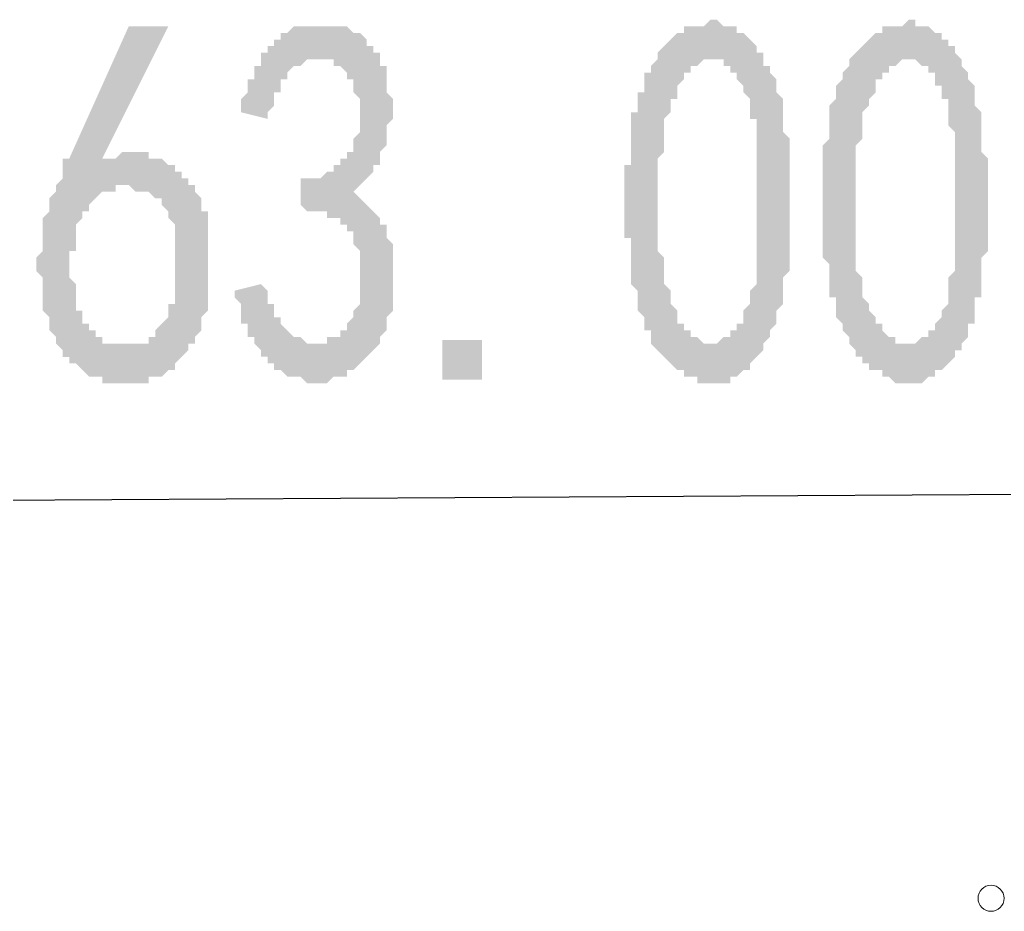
# Model space of a CAD drawing. Header units: millimetres. Extents: x 6156 to 7119, y 3162 to 3647.
# Drawn here: x 6962.26 to 6971.72, y 3508.55 to 3517.12 of the extents above; entities that cross this region are included whole.
import ezdxf

# ---------------------------------------------------------------- set-up
doc = ezdxf.new("R2010")
doc.units = ezdxf.units.MM
doc.layers.add('图层1', color=7, linetype='Continuous')
doc.layers.add('点图2', color=30, linetype='Continuous', lineweight=5)

msp = doc.modelspace()

# ---------------------------------------------------------------- hatches: boundary and pattern name
at = {"layer": '图层1', "transparency": 33554559}
h = msp.add_hatch(color=256, dxfattribs=at)
h.paths.add_polyline_path([(6968.0717, 3515.592), (6968.0717, 3515.6555), (6968.0717, 3515.719), (6968.1352, 3515.719), (6968.1352, 3515.7825), (6968.1352, 3515.846), (6968.1352, 3515.9095), (6968.1352, 3515.973), (6968.1352, 3516.0365), (6968.1352, 3516.0365), (6968.1352, 3516.1), (6968.1352, 3516.1635), (6968.1352, 3516.227), (6968.1987, 3516.227), (6968.1987, 3516.2905), (6968.1987, 3516.354), (6968.1987, 3516.354), (6968.1987, 3516.4175), (6968.2622, 3516.4175), (6968.2622, 3516.481), (6968.2622, 3516.5445), (6968.2622, 3516.6079), (6968.3257, 3516.6079), (6968.3257, 3516.6714), (6968.3257, 3516.6714), (6968.3891, 3516.7349), (6968.3891, 3516.7984), (6968.3891, 3516.7984), (6968.4526, 3516.8619), (6968.4526, 3516.8619), (6968.4526, 3516.8619), (6968.5161, 3516.9254), (6968.5161, 3516.9254), (6968.5796, 3516.9889), (6968.5796, 3516.9889), (6968.6431, 3516.9889), (6968.6431, 3517.0524), (6968.7066, 3517.0524), (6968.7066, 3517.0524), (6968.7701, 3517.0524), (6968.8336, 3517.0524), (6968.8336, 3517.0524), (6968.8971, 3517.1159), (6968.8971, 3517.1159), (6968.9606, 3517.1159), (6969.0241, 3517.0524), (6969.0241, 3517.0524), (6969.0876, 3517.0524), (6969.0876, 3517.0524), (6969.1511, 3517.0524), (6969.1511, 3516.9889), (6969.2146, 3516.9889), (6969.2146, 3516.9889), (6969.2781, 3516.9254), (6969.2781, 3516.9254), (6969.3416, 3516.8619), (6969.3416, 3516.8619), (6969.3416, 3516.7984), (6969.4051, 3516.7984), (6969.4051, 3516.7349), (6969.4051, 3516.6714), (6969.4686, 3516.6714), (6969.4686, 3516.6079), (6969.4686, 3516.6079), (6969.5321, 3516.5445), (6969.5321, 3516.481), (6969.5321, 3516.4175), (6969.5321, 3516.4175), (6969.5956, 3516.354), (6969.5956, 3516.2905), (6969.5956, 3516.227), (6969.5956, 3516.227), (6969.5956, 3516.1635), (6969.5956, 3516.1), (6969.5956, 3516.1), (6969.5956, 3516.0365), (6969.6591, 3515.973), (6969.6591, 3515.973), (6969.6591, 3515.9095), (6969.6591, 3515.846), (6969.6591, 3515.7825), (6969.6591, 3515.7825), (6969.6591, 3515.719), (6969.6591, 3515.6555), (6969.6591, 3515.592), (6969.6591, 3515.592), (6969.6591, 3515.5285), (6969.6591, 3515.465), (6969.6591, 3515.4015), (6969.6591, 3515.338), (6969.6591, 3515.2745), (6969.6591, 3515.2745), (6969.6591, 3515.211), (6969.6591, 3515.1475), (6969.6591, 3515.084), (6969.6591, 3515.0205), (6969.6591, 3514.9571), (6969.6591, 3514.9571), (6969.6591, 3514.8936), (6969.6591, 3514.8301), (6969.6591, 3514.7666), (6969.6591, 3514.7031), (6969.5956, 3514.6396), (6969.5956, 3514.6396), (6969.5956, 3514.5761), (6969.5956, 3514.5126), (6969.5956, 3514.4491), (6969.5956, 3514.4491), (6969.5956, 3514.3856), (6969.5321, 3514.3221), (6969.5321, 3514.3221), (6969.5321, 3514.2586), (6969.5321, 3514.1951), (6969.5321, 3514.1951), (6969.4686, 3514.1316), (6969.4686, 3514.0681), (6969.4686, 3514.0681), (6969.4051, 3514.0046), (6969.4051, 3513.9411), (6969.4051, 3513.9411), (6969.3416, 3513.8776), (6969.3416, 3513.8776), (6969.2781, 3513.8141), (6969.2781, 3513.8141), (6969.2781, 3513.7506), (6969.2146, 3513.7506), (6969.2146, 3513.7506), (6969.1511, 3513.6871), (6969.1511, 3513.6871), (6969.0876, 3513.6871), (6969.0876, 3513.6236), (6969.0241, 3513.6236), (6968.9606, 3513.6236), (6968.9606, 3513.6236), (6968.8971, 3513.6236), (6968.8971, 3513.6236), (6968.8336, 3513.6236), (6968.8336, 3513.6236), (6968.7701, 3513.6236), (6968.7701, 3513.6871), (6968.7066, 3513.6871), (6968.6431, 3513.6871), (6968.6431, 3513.6871), (6968.6431, 3513.7506), (6968.5796, 3513.7506), (6968.5796, 3513.7506), (6968.5161, 3513.8141), (6968.5161, 3513.8141), (6968.4526, 3513.8776), (6968.4526, 3513.8776), (6968.3891, 3513.9411), (6968.3891, 3513.9411), (6968.3257, 3514.0046), (6968.3257, 3514.0046), (6968.3257, 3514.0681), (6968.3257, 3514.1316), (6968.2622, 3514.1316), (6968.2622, 3514.1316), (6968.2622, 3514.1951), (6968.2622, 3514.2586), (6968.1987, 3514.3221), (6968.1987, 3514.3221), (6968.1987, 3514.3856), (6968.1987, 3514.4491), (6968.1987, 3514.4491), (6968.1987, 3514.5126), (6968.1352, 3514.5761), (6968.1352, 3514.6396), (6968.1352, 3514.7031), (6968.1352, 3514.7031), (6968.1352, 3514.7666), (6968.1352, 3514.7666), (6968.1352, 3514.8301), (6968.1352, 3514.8936), (6968.1352, 3514.8936), (6968.1352, 3514.9571), (6968.1352, 3515.0205), (6968.0717, 3515.0205), (6968.0717, 3515.084), (6968.0717, 3515.1475), (6968.0717, 3515.211), (6968.0717, 3515.2745), (6968.0717, 3515.2745), (6968.0717, 3515.338), (6968.0717, 3515.4015), (6968.0717, 3515.465), (6968.0717, 3515.5285), (6968.0717, 3515.592)], flags=0)
h.paths.add_polyline_path([(6968.3891, 3515.719), (6968.3891, 3515.6555), (6968.3891, 3515.592), (6968.3891, 3515.5285), (6968.3891, 3515.465), (6968.3891, 3515.4015), (6968.3891, 3515.338), (6968.3891, 3515.338), (6968.3891, 3515.2745), (6968.3891, 3515.211), (6968.3891, 3515.1475), (6968.3891, 3515.084), (6968.3891, 3515.084), (6968.3891, 3515.0205), (6968.3891, 3514.9571), (6968.3891, 3514.8936), (6968.3891, 3514.8936), (6968.4526, 3514.8301), (6968.4526, 3514.7666), (6968.4526, 3514.7666), (6968.4526, 3514.7031), (6968.4526, 3514.6396), (6968.4526, 3514.6396), (6968.4526, 3514.5761), (6968.5161, 3514.5126), (6968.5161, 3514.4491), (6968.5161, 3514.3856), (6968.5161, 3514.3856), (6968.5796, 3514.3221), (6968.5796, 3514.2586), (6968.5796, 3514.2586), (6968.5796, 3514.1951), (6968.6431, 3514.1951), (6968.6431, 3514.1316), (6968.7066, 3514.1316), (6968.7066, 3514.1316), (6968.7066, 3514.0681), (6968.7701, 3514.0681), (6968.7701, 3514.0681), (6968.8336, 3514.0046), (6968.8336, 3514.0046), (6968.8971, 3514.0046), (6968.8971, 3514.0046), (6968.9606, 3514.0046), (6968.9606, 3514.0046), (6969.0241, 3514.0681), (6969.0241, 3514.0681), (6969.0876, 3514.0681), (6969.0876, 3514.0681), (6969.0876, 3514.1316), (6969.1511, 3514.1316), (6969.1511, 3514.1951), (6969.2146, 3514.1951), (6969.2146, 3514.2586), (6969.2146, 3514.3221), (6969.2146, 3514.3221), (6969.2781, 3514.3856), (6969.2781, 3514.4491), (6969.2781, 3514.5126), (6969.2781, 3514.5126), (6969.3416, 3514.5761), (6969.3416, 3514.6396), (6969.3416, 3514.7031), (6969.3416, 3514.7031), (6969.3416, 3514.7666), (6969.3416, 3514.8301), (6969.3416, 3514.8936), (6969.3416, 3514.8936), (6969.3416, 3514.9571), (6969.3416, 3515.0205), (6969.3416, 3515.084), (6969.3416, 3515.1475), (6969.3416, 3515.211), (6969.3416, 3515.211), (6969.3416, 3515.2745), (6969.3416, 3515.338), (6969.3416, 3515.338), (6969.3416, 3515.4015), (6969.3416, 3515.465), (6969.3416, 3515.5285), (6969.3416, 3515.592), (6969.3416, 3515.592), (6969.3416, 3515.6555), (6969.3416, 3515.719), (6969.3416, 3515.7825), (6969.3416, 3515.7825), (6969.3416, 3515.846), (6969.3416, 3515.9095), (6969.3416, 3515.9095), (6969.3416, 3515.973), (6969.3416, 3516.0365), (6969.3416, 3516.1), (6969.3416, 3516.1635), (6969.2781, 3516.1635), (6969.2781, 3516.227), (6969.2781, 3516.2905), (6969.2781, 3516.354), (6969.2781, 3516.354), (6969.2146, 3516.4175), (6969.2146, 3516.481), (6969.2146, 3516.481), (6969.2146, 3516.481), (6969.1511, 3516.5445), (6969.1511, 3516.6079), (6969.0876, 3516.6079), (6969.0876, 3516.6714), (6969.0876, 3516.6714), (6969.0241, 3516.6714), (6969.0241, 3516.7349), (6968.9606, 3516.7349), (6968.9606, 3516.7349), (6968.8971, 3516.7349), (6968.8971, 3516.7349), (6968.8336, 3516.7349), (6968.8336, 3516.7349), (6968.7701, 3516.6714), (6968.7701, 3516.6714), (6968.7066, 3516.6714), (6968.7066, 3516.6079), (6968.6431, 3516.6079), (6968.6431, 3516.5445), (6968.6431, 3516.5445), (6968.5796, 3516.481), (6968.5796, 3516.4175), (6968.5796, 3516.4175), (6968.5796, 3516.354), (6968.5161, 3516.354), (6968.5161, 3516.2905), (6968.5161, 3516.2905), (6968.5161, 3516.227), (6968.4526, 3516.1635), (6968.4526, 3516.1), (6968.4526, 3516.1), (6968.4526, 3516.0365), (6968.4526, 3515.973), (6968.4526, 3515.9095), (6968.4526, 3515.846), (6968.3891, 3515.7825), (6968.3891, 3515.719), (6968.3891, 3515.719)], flags=0)
h = msp.add_hatch(color=256, dxfattribs=at)
h.paths.add_polyline_path([(6969.9766, 3515.592), (6969.9766, 3515.6555), (6969.9766, 3515.719), (6969.9766, 3515.719), (6969.9766, 3515.7825), (6969.9766, 3515.846), (6969.9766, 3515.9095), (6970.0401, 3515.973), (6970.0401, 3516.0365), (6970.0401, 3516.0365), (6970.0401, 3516.1), (6970.0401, 3516.1635), (6970.0401, 3516.227), (6970.0401, 3516.227), (6970.0401, 3516.2905), (6970.1036, 3516.354), (6970.1036, 3516.354), (6970.1036, 3516.4175), (6970.1036, 3516.4175), (6970.1036, 3516.481), (6970.1671, 3516.5445), (6970.1671, 3516.6079), (6970.1671, 3516.6079), (6970.2306, 3516.6714), (6970.2306, 3516.6714), (6970.2306, 3516.7349), (6970.2941, 3516.7984), (6970.2941, 3516.7984), (6970.3576, 3516.8619), (6970.3576, 3516.8619), (6970.3576, 3516.8619), (6970.4211, 3516.9254), (6970.4211, 3516.9254), (6970.4846, 3516.9889), (6970.4846, 3516.9889), (6970.5481, 3516.9889), (6970.5481, 3517.0524), (6970.6116, 3517.0524), (6970.6116, 3517.0524), (6970.675, 3517.0524), (6970.675, 3517.0524), (6970.7385, 3517.0524), (6970.802, 3517.1159), (6970.802, 3517.1159), (6970.8655, 3517.1159), (6970.8655, 3517.0524), (6970.929, 3517.0524), (6970.929, 3517.0524), (6970.9925, 3517.0524), (6970.9925, 3517.0524), (6971.056, 3516.9889), (6971.056, 3516.9889), (6971.1195, 3516.9889), (6971.1195, 3516.9254), (6971.183, 3516.9254), (6971.183, 3516.8619), (6971.2465, 3516.8619), (6971.2465, 3516.7984), (6971.2465, 3516.7984), (6971.31, 3516.7349), (6971.31, 3516.6714), (6971.31, 3516.6714), (6971.3735, 3516.6079), (6971.3735, 3516.6079), (6971.3735, 3516.5445), (6971.437, 3516.481), (6971.437, 3516.4175), (6971.437, 3516.4175), (6971.437, 3516.354), (6971.437, 3516.2905), (6971.5005, 3516.227), (6971.5005, 3516.227), (6971.5005, 3516.1635), (6971.5005, 3516.1), (6971.5005, 3516.1), (6971.5005, 3516.0365), (6971.5005, 3515.973), (6971.5005, 3515.973), (6971.5005, 3515.9095), (6971.5005, 3515.846), (6971.564, 3515.7825), (6971.564, 3515.7825), (6971.564, 3515.719), (6971.564, 3515.6555), (6971.564, 3515.592), (6971.564, 3515.592), (6971.564, 3515.5285), (6971.564, 3515.465), (6971.564, 3515.4015), (6971.564, 3515.338), (6971.564, 3515.2745), (6971.564, 3515.2745), (6971.564, 3515.211), (6971.564, 3515.1475), (6971.564, 3515.084), (6971.564, 3515.0205), (6971.564, 3514.9571), (6971.564, 3514.9571), (6971.564, 3514.8936), (6971.5005, 3514.8301), (6971.5005, 3514.7666), (6971.5005, 3514.7031), (6971.5005, 3514.6396), (6971.5005, 3514.6396), (6971.5005, 3514.5761), (6971.5005, 3514.5126), (6971.5005, 3514.4491), (6971.437, 3514.4491), (6971.437, 3514.3856), (6971.437, 3514.3221), (6971.437, 3514.3221), (6971.437, 3514.2586), (6971.437, 3514.1951), (6971.3735, 3514.1951), (6971.3735, 3514.1316), (6971.3735, 3514.0681), (6971.3735, 3514.0681), (6971.31, 3514.0046), (6971.31, 3513.9411), (6971.2465, 3513.9411), (6971.2465, 3513.8776), (6971.2465, 3513.8776), (6971.183, 3513.8141), (6971.183, 3513.8141), (6971.1195, 3513.7506), (6971.1195, 3513.7506), (6971.056, 3513.7506), (6971.056, 3513.6871), (6970.9925, 3513.6871), (6970.9925, 3513.6871), (6970.929, 3513.6236), (6970.929, 3513.6236), (6970.8655, 3513.6236), (6970.8655, 3513.6236), (6970.802, 3513.6236), (6970.802, 3513.6236), (6970.7385, 3513.6236), (6970.675, 3513.6236), (6970.675, 3513.6236), (6970.6116, 3513.6871), (6970.6116, 3513.6871), (6970.5481, 3513.6871), (6970.5481, 3513.6871), (6970.5481, 3513.7506), (6970.4846, 3513.7506), (6970.4211, 3513.7506), (6970.4211, 3513.8141), (6970.3576, 3513.8141), (6970.3576, 3513.8776), (6970.2941, 3513.8776), (6970.2941, 3513.9411), (6970.2941, 3513.9411), (6970.2306, 3514.0046), (6970.2306, 3514.0046), (6970.2306, 3514.0681), (6970.1671, 3514.1316), (6970.1671, 3514.1316), (6970.1671, 3514.1316), (6970.1671, 3514.1951), (6970.1036, 3514.2586), (6970.1036, 3514.3221), (6970.1036, 3514.3221), (6970.1036, 3514.3856), (6970.1036, 3514.4491), (6970.0401, 3514.4491), (6970.0401, 3514.5126), (6970.0401, 3514.5761), (6970.0401, 3514.6396), (6970.0401, 3514.7031), (6970.0401, 3514.7031), (6970.0401, 3514.7666), (6970.0401, 3514.7666), (6969.9766, 3514.8301), (6969.9766, 3514.8936), (6969.9766, 3514.8936), (6969.9766, 3514.9571), (6969.9766, 3515.0205), (6969.9766, 3515.0205), (6969.9766, 3515.084), (6969.9766, 3515.1475), (6969.9766, 3515.211), (6969.9766, 3515.2745), (6969.9766, 3515.2745), (6969.9766, 3515.338), (6969.9766, 3515.4015), (6969.9766, 3515.465), (6969.9766, 3515.5285), (6969.9766, 3515.592)], flags=0)
h.paths.add_polyline_path([(6970.2941, 3515.719), (6970.2941, 3515.6555), (6970.2941, 3515.592), (6970.2941, 3515.5285), (6970.2941, 3515.465), (6970.2941, 3515.4015), (6970.2941, 3515.338), (6970.2941, 3515.338), (6970.2941, 3515.2745), (6970.2941, 3515.211), (6970.2941, 3515.1475), (6970.2941, 3515.084), (6970.2941, 3515.084), (6970.2941, 3515.0205), (6970.2941, 3514.9571), (6970.2941, 3514.8936), (6970.2941, 3514.8936), (6970.2941, 3514.8301), (6970.2941, 3514.7666), (6970.2941, 3514.7666), (6970.2941, 3514.7031), (6970.3576, 3514.6396), (6970.3576, 3514.6396), (6970.3576, 3514.5761), (6970.3576, 3514.5126), (6970.3576, 3514.4491), (6970.4211, 3514.3856), (6970.4211, 3514.3856), (6970.4211, 3514.3221), (6970.4846, 3514.2586), (6970.4846, 3514.2586), (6970.4846, 3514.1951), (6970.5481, 3514.1951), (6970.5481, 3514.1316), (6970.5481, 3514.1316), (6970.5481, 3514.1316), (6970.6116, 3514.0681), (6970.6116, 3514.0681), (6970.675, 3514.0681), (6970.675, 3514.0046), (6970.7385, 3514.0046), (6970.802, 3514.0046), (6970.802, 3514.0046), (6970.8655, 3514.0046), (6970.8655, 3514.0046), (6970.929, 3514.0681), (6970.929, 3514.0681), (6970.929, 3514.0681), (6970.9925, 3514.0681), (6970.9925, 3514.1316), (6971.056, 3514.1316), (6971.056, 3514.1951), (6971.056, 3514.1951), (6971.1195, 3514.2586), (6971.1195, 3514.3221), (6971.1195, 3514.3221), (6971.183, 3514.3856), (6971.183, 3514.4491), (6971.183, 3514.5126), (6971.183, 3514.5126), (6971.183, 3514.5761), (6971.183, 3514.6396), (6971.2465, 3514.7031), (6971.2465, 3514.7031), (6971.2465, 3514.7666), (6971.2465, 3514.8301), (6971.2465, 3514.8936), (6971.2465, 3514.8936), (6971.2465, 3514.9571), (6971.2465, 3515.0205), (6971.2465, 3515.084), (6971.2465, 3515.1475), (6971.2465, 3515.211), (6971.2465, 3515.211), (6971.2465, 3515.2745), (6971.2465, 3515.338), (6971.2465, 3515.338), (6971.2465, 3515.4015), (6971.2465, 3515.465), (6971.2465, 3515.5285), (6971.2465, 3515.592), (6971.2465, 3515.592), (6971.2465, 3515.6555), (6971.2465, 3515.719), (6971.2465, 3515.7825), (6971.2465, 3515.7825), (6971.2465, 3515.846), (6971.2465, 3515.9095), (6971.2465, 3515.9095), (6971.2465, 3515.973), (6971.2465, 3516.0365), (6971.183, 3516.1), (6971.183, 3516.1635), (6971.183, 3516.1635), (6971.183, 3516.227), (6971.183, 3516.2905), (6971.183, 3516.354), (6971.1195, 3516.354), (6971.1195, 3516.4175), (6971.1195, 3516.481), (6971.1195, 3516.481), (6971.056, 3516.481), (6971.056, 3516.5445), (6971.056, 3516.6079), (6970.9925, 3516.6079), (6970.9925, 3516.6714), (6970.929, 3516.6714), (6970.929, 3516.6714), (6970.8655, 3516.7349), (6970.8655, 3516.7349), (6970.802, 3516.7349), (6970.802, 3516.7349), (6970.802, 3516.7349), (6970.7385, 3516.7349), (6970.7385, 3516.7349), (6970.675, 3516.6714), (6970.675, 3516.6714), (6970.6116, 3516.6714), (6970.6116, 3516.6079), (6970.5481, 3516.6079), (6970.5481, 3516.5445), (6970.4846, 3516.5445), (6970.4846, 3516.481), (6970.4846, 3516.4175), (6970.4846, 3516.4175), (6970.4211, 3516.354), (6970.4211, 3516.354), (6970.4211, 3516.2905), (6970.4211, 3516.2905), (6970.3576, 3516.227), (6970.3576, 3516.1635), (6970.3576, 3516.1), (6970.3576, 3516.1), (6970.3576, 3516.0365), (6970.3576, 3515.973), (6970.2941, 3515.9095), (6970.2941, 3515.846), (6970.2941, 3515.7825), (6970.2941, 3515.719), (6970.2941, 3515.719)], flags=0)
h = msp.add_hatch(color=256, dxfattribs=at)
h.paths.add_polyline_path([(6962.4203, 3514.83), (6962.4838, 3514.8935), (6962.4838, 3514.957), (6962.4838, 3515.0205), (6962.4838, 3515.084), (6962.4838, 3515.084), (6962.4838, 3515.1475), (6962.4838, 3515.211), (6962.4838, 3515.211), (6962.5473, 3515.2744), (6962.5473, 3515.3379), (6962.5473, 3515.3379), (6962.5473, 3515.4014), (6962.5473, 3515.4014), (6962.6108, 3515.4649), (6962.6108, 3515.5284), (6962.6108, 3515.5284), (6962.6743, 3515.5919), (6962.6743, 3515.6554), (6962.6743, 3515.7189), (6962.6743, 3515.7824), (6962.7378, 3515.7824), (6962.7378, 3515.7824), (6963.3092, 3517.0523), (6963.6902, 3517.0523), (6963.0552, 3515.7824), (6963.1187, 3515.7824), (6963.1187, 3515.7824), (6963.1822, 3515.7824), (6963.2457, 3515.8459), (6963.2457, 3515.8459), (6963.3092, 3515.8459), (6963.3727, 3515.8459), (6963.3727, 3515.8459), (6963.4362, 3515.8459), (6963.4362, 3515.8459), (6963.4997, 3515.8459), (6963.4997, 3515.7824), (6963.5632, 3515.7824), (6963.5632, 3515.7824), (6963.6267, 3515.7824), (6963.6267, 3515.7824), (6963.6902, 3515.7189), (6963.6902, 3515.7189), (6963.7537, 3515.7189), (6963.7537, 3515.6554), (6963.8172, 3515.6554), (6963.8172, 3515.5919), (6963.8807, 3515.5919), (6963.8807, 3515.5284), (6963.9442, 3515.5284), (6963.9442, 3515.4649), (6963.9442, 3515.4649), (6964.0077, 3515.4014), (6964.0077, 3515.4014), (6964.0077, 3515.3379), (6964.0077, 3515.2744), (6964.0712, 3515.2744), (6964.0712, 3515.211), (6964.0712, 3515.1475), (6964.0712, 3515.084), (6964.0712, 3515.0205), (6964.0712, 3515.0205), (6964.0712, 3514.957), (6964.0712, 3514.8935), (6964.0712, 3514.83), (6964.0712, 3514.83), (6964.0712, 3514.7665), (6964.0712, 3514.7665), (6964.0712, 3514.703), (6964.0712, 3514.6395), (6964.0712, 3514.576), (6964.0712, 3514.576), (6964.0712, 3514.5125), (6964.0712, 3514.449), (6964.0712, 3514.3855), (6964.0712, 3514.322), (6964.0712, 3514.322), (6964.0077, 3514.2585), (6964.0077, 3514.195), (6964.0077, 3514.195), (6964.0077, 3514.1315), (6963.9442, 3514.068), (6963.9442, 3514.068), (6963.9442, 3514.0045), (6963.8807, 3514.0045), (6963.8807, 3513.941), (6963.8172, 3513.8775), (6963.8172, 3513.8775), (6963.8172, 3513.8775), (6963.7537, 3513.814), (6963.7537, 3513.814), (6963.7537, 3513.7505), (6963.6902, 3513.7505), (6963.6902, 3513.7505), (6963.6267, 3513.687), (6963.6267, 3513.687), (6963.5632, 3513.687), (6963.4997, 3513.687), (6963.4997, 3513.6236), (6963.4362, 3513.6236), (6963.4362, 3513.6236), (6963.3727, 3513.6236), (6963.3092, 3513.6236), (6963.3092, 3513.6236), (6963.2457, 3513.6236), (6963.1822, 3513.6236), (6963.1822, 3513.6236), (6963.1187, 3513.6236), (6963.1187, 3513.6236), (6963.0552, 3513.6236), (6963.0552, 3513.687), (6962.9918, 3513.687), (6962.9283, 3513.687), (6962.9283, 3513.687), (6962.8648, 3513.7505), (6962.8648, 3513.7505), (6962.8648, 3513.7505), (6962.8013, 3513.814), (6962.8013, 3513.814), (6962.7378, 3513.814), (6962.7378, 3513.8775), (6962.6743, 3513.8775), (6962.6743, 3513.941), (6962.6743, 3513.941), (6962.6108, 3514.0045), (6962.6108, 3514.068), (6962.6108, 3514.068), (6962.5473, 3514.1315), (6962.5473, 3514.195), (6962.5473, 3514.195), (6962.5473, 3514.2585), (6962.4838, 3514.322), (6962.4838, 3514.322), (6962.4838, 3514.3855), (6962.4838, 3514.449), (6962.4838, 3514.5125), (6962.4838, 3514.576), (6962.4838, 3514.576), (6962.4838, 3514.6395), (6962.4203, 3514.703), (6962.4203, 3514.7665), (6962.4203, 3514.7665), (6962.4203, 3514.83), (6962.4203, 3514.83)], flags=0)
h.paths.add_polyline_path([(6962.9283, 3514.195), (6962.9283, 3514.1315), (6962.9283, 3514.1315), (6962.9918, 3514.1315), (6962.9918, 3514.068), (6963.0552, 3514.068), (6963.0552, 3514.0045), (6963.1187, 3514.0045), (6963.1187, 3514.0045), (6963.1822, 3514.0045), (6963.2457, 3514.0045), (6963.2457, 3514.0045), (6963.3092, 3514.0045), (6963.3092, 3514.0045), (6963.3727, 3514.0045), (6963.4362, 3514.0045), (6963.4362, 3514.0045), (6963.4997, 3514.0045), (6963.4997, 3514.068), (6963.5632, 3514.068), (6963.5632, 3514.068), (6963.5632, 3514.1315), (6963.6267, 3514.195), (6963.6267, 3514.195), (6963.6267, 3514.195), (6963.6902, 3514.2585), (6963.6902, 3514.2585), (6963.6902, 3514.322), (6963.6902, 3514.3855), (6963.7537, 3514.3855), (6963.7537, 3514.449), (6963.7537, 3514.5125), (6963.7537, 3514.576), (6963.7537, 3514.576), (6963.7537, 3514.6395), (6963.7537, 3514.703), (6963.7537, 3514.7665), (6963.7537, 3514.83), (6963.7537, 3514.8935), (6963.7537, 3514.8935), (6963.7537, 3514.957), (6963.7537, 3515.0205), (6963.7537, 3515.084), (6963.7537, 3515.1475), (6963.7537, 3515.1475), (6963.6902, 3515.211), (6963.6902, 3515.2744), (6963.6902, 3515.2744), (6963.6267, 3515.3379), (6963.6267, 3515.3379), (6963.6267, 3515.3379), (6963.6267, 3515.4014), (6963.5632, 3515.4014), (6963.5632, 3515.4014), (6963.4997, 3515.4649), (6963.4362, 3515.4649), (6963.4362, 3515.4649), (6963.3727, 3515.4649), (6963.3727, 3515.4649), (6963.3092, 3515.5284), (6963.3092, 3515.5284), (6963.2457, 3515.5284), (6963.1822, 3515.5284), (6963.1822, 3515.4649), (6963.1187, 3515.4649), (6963.1187, 3515.4649), (6963.0552, 3515.4649), (6963.0552, 3515.4649), (6962.9918, 3515.4014), (6962.9918, 3515.4014), (6962.9283, 3515.3379), (6962.9283, 3515.3379), (6962.9283, 3515.2744), (6962.8648, 3515.2744), (6962.8648, 3515.211), (6962.8648, 3515.211), (6962.8013, 3515.1475), (6962.8013, 3515.084), (6962.8013, 3515.084), (6962.8013, 3515.0205), (6962.8013, 3514.957), (6962.8013, 3514.8935), (6962.7378, 3514.8935), (6962.7378, 3514.83), (6962.7378, 3514.7665), (6962.7378, 3514.703), (6962.7378, 3514.703), (6962.7378, 3514.6395), (6962.7378, 3514.6395), (6962.8013, 3514.576), (6962.8013, 3514.5125), (6962.8013, 3514.449), (6962.8013, 3514.449), (6962.8013, 3514.3855), (6962.8013, 3514.322), (6962.8648, 3514.322), (6962.8648, 3514.2585), (6962.8648, 3514.195), (6962.9283, 3514.195)], flags=0)
msp.add_hatch(color=256, dxfattribs=at).paths.add_polyline_path([(6964.3252, 3514.5125), (6964.5792, 3514.576), (6964.6427, 3514.5125), (6964.6427, 3514.5125), (6964.6427, 3514.449), (6964.6427, 3514.3855), (6964.7062, 3514.3855), (6964.7062, 3514.322), (6964.7062, 3514.2585), (6964.7697, 3514.2585), (6964.7697, 3514.195), (6964.7697, 3514.195), (6964.8332, 3514.1315), (6964.8332, 3514.1315), (6964.8967, 3514.068), (6964.8967, 3514.068), (6964.9602, 3514.068), (6964.9602, 3514.068), (6965.0237, 3514.0045), (6965.0237, 3514.0045), (6965.0872, 3514.0045), (6965.1507, 3514.0045), (6965.1507, 3514.0045), (6965.1507, 3514.0045), (6965.2142, 3514.0045), (6965.2142, 3514.068), (6965.2777, 3514.068), (6965.2777, 3514.068), (6965.3411, 3514.068), (6965.3411, 3514.1315), (6965.4046, 3514.1315), (6965.4046, 3514.195), (6965.4681, 3514.2585), (6965.4681, 3514.2585), (6965.4681, 3514.2585), (6965.4681, 3514.322), (6965.5316, 3514.3855), (6965.5316, 3514.3855), (6965.5316, 3514.449), (6965.5316, 3514.5125), (6965.5316, 3514.5125), (6965.5316, 3514.576), (6965.5316, 3514.6395), (6965.5316, 3514.703), (6965.5316, 3514.703), (6965.5316, 3514.7665), (6965.5316, 3514.83), (6965.5316, 3514.83), (6965.5316, 3514.8935), (6965.4681, 3514.957), (6965.4681, 3515.0205), (6965.4681, 3515.0205), (6965.4681, 3515.084), (6965.4046, 3515.084), (6965.4046, 3515.1475), (6965.4046, 3515.1475), (6965.3411, 3515.1475), (6965.3411, 3515.211), (6965.2777, 3515.211), (6965.2777, 3515.211), (6965.2142, 3515.211), (6965.2142, 3515.2745), (6965.1507, 3515.2745), (6965.0872, 3515.2745), (6965.0872, 3515.2745), (6965.0237, 3515.2745), (6964.9602, 3515.338), (6964.9602, 3515.338), (6964.9602, 3515.5919), (6964.9602, 3515.5919), (6965.0237, 3515.5919), (6965.0872, 3515.5919), (6965.0872, 3515.5919), (6965.1507, 3515.5919), (6965.2142, 3515.6554), (6965.2142, 3515.6554), (6965.2777, 3515.6554), (6965.2777, 3515.7189), (6965.3411, 3515.7189), (6965.3411, 3515.7189), (6965.3411, 3515.7824), (6965.4046, 3515.7824), (6965.4046, 3515.7824), (6965.4046, 3515.8459), (6965.4681, 3515.8459), (6965.4681, 3515.9094), (6965.4681, 3515.9094), (6965.4681, 3515.9729), (6965.5316, 3516.0364), (6965.5316, 3516.0999), (6965.5316, 3516.0999), (6965.5316, 3516.1634), (6965.5316, 3516.2269), (6965.5316, 3516.2904), (6965.5316, 3516.2904), (6965.5316, 3516.3539), (6965.4681, 3516.4174), (6965.4681, 3516.4809), (6965.4681, 3516.4809), (6965.4681, 3516.5444), (6965.4046, 3516.5444), (6965.4046, 3516.6079), (6965.4046, 3516.6079), (6965.3411, 3516.6714), (6965.3411, 3516.6714), (6965.2777, 3516.6714), (6965.2777, 3516.7349), (6965.2142, 3516.7349), (6965.2142, 3516.7349), (6965.1507, 3516.7349), (6965.0872, 3516.7349), (6965.0872, 3516.7349), (6965.0237, 3516.7349), (6965.0237, 3516.7349), (6964.9602, 3516.6714), (6964.9602, 3516.6714), (6964.9602, 3516.6714), (6964.8967, 3516.6714), (6964.8967, 3516.6714), (6964.8332, 3516.6079), (6964.8332, 3516.6079), (6964.8332, 3516.5444), (6964.7697, 3516.5444), (6964.7697, 3516.4809), (6964.7697, 3516.4174), (6964.7062, 3516.4174), (6964.7062, 3516.3539), (6964.7062, 3516.2904), (6964.6427, 3516.2269), (6964.6427, 3516.2269), (6964.6427, 3516.1634), (6964.3887, 3516.2269), (6964.3887, 3516.2269), (6964.3887, 3516.2904), (6964.3887, 3516.3539), (6964.4522, 3516.4174), (6964.4522, 3516.4174), (6964.4522, 3516.4809), (6964.4522, 3516.5444), (6964.5157, 3516.5444), (6964.5157, 3516.6079), (6964.5157, 3516.6714), (6964.5792, 3516.6714), (6964.5792, 3516.7349), (6964.5792, 3516.7984), (6964.6427, 3516.7984), (6964.6427, 3516.7984), (6964.6427, 3516.8619), (6964.7062, 3516.8619), (6964.7062, 3516.9254), (6964.7697, 3516.9254), (6964.7697, 3516.9889), (6964.8332, 3516.9889), (6964.8332, 3516.9889), (6964.8967, 3517.0524), (6964.8967, 3517.0524), (6964.9602, 3517.0524), (6965.0237, 3517.0524), (6965.0237, 3517.0524), (6965.0872, 3517.0524), (6965.0872, 3517.0524), (6965.1507, 3517.0524), (6965.2142, 3517.0524), (6965.2142, 3517.0524), (6965.2777, 3517.0524), (6965.2777, 3517.0524), (6965.3411, 3517.0524), (6965.3411, 3517.0524), (6965.4046, 3517.0524), (6965.4681, 3516.9889), (6965.4681, 3516.9889), (6965.5316, 3516.9889), (6965.5316, 3516.9889), (6965.5951, 3516.9254), (6965.5951, 3516.9254), (6965.5951, 3516.8619), (6965.6586, 3516.8619), (6965.6586, 3516.7984), (6965.7221, 3516.7984), (6965.7221, 3516.7349), (6965.7221, 3516.6714), (6965.7856, 3516.6714), (6965.7856, 3516.6079), (6965.7856, 3516.6079), (6965.7856, 3516.5444), (6965.7856, 3516.4809), (6965.7856, 3516.4809), (6965.7856, 3516.4174), (6965.8491, 3516.3539), (6965.8491, 3516.2904), (6965.8491, 3516.2904), (6965.8491, 3516.2269), (6965.8491, 3516.1634), (6965.7856, 3516.0999), (6965.7856, 3516.0364), (6965.7856, 3516.0364), (6965.7856, 3516.0364), (6965.7856, 3515.9729), (6965.7856, 3515.9094), (6965.7856, 3515.9094), (6965.7221, 3515.8459), (6965.7221, 3515.7824), (6965.7221, 3515.7824), (6965.7221, 3515.7189), (6965.6586, 3515.7189), (6965.6586, 3515.6554), (6965.5951, 3515.5919), (6965.5951, 3515.5919), (6965.5316, 3515.5285), (6965.5316, 3515.5285), (6965.4681, 3515.465), (6965.4681, 3515.465), (6965.4681, 3515.465), (6965.5316, 3515.4015), (6965.5316, 3515.4015), (6965.5951, 3515.338), (6965.5951, 3515.338), (6965.6586, 3515.2745), (6965.6586, 3515.2745), (6965.7221, 3515.211), (6965.7221, 3515.211), (6965.7221, 3515.1475), (6965.7856, 3515.1475), (6965.7856, 3515.084), (6965.7856, 3515.084), (6965.7856, 3515.0205), (6965.8491, 3514.957), (6965.8491, 3514.957), (6965.8491, 3514.8935), (6965.8491, 3514.83), (6965.8491, 3514.83), (6965.8491, 3514.7665), (6965.8491, 3514.703), (6965.8491, 3514.6395), (6965.8491, 3514.576), (6965.8491, 3514.5125), (6965.8491, 3514.5125), (6965.8491, 3514.449), (6965.8491, 3514.3855), (6965.8491, 3514.322), (6965.8491, 3514.322), (6965.7856, 3514.2585), (6965.7856, 3514.195), (6965.7856, 3514.1315), (6965.7856, 3514.1315), (6965.7221, 3514.068), (6965.7221, 3514.068), (6965.7221, 3514.0045), (6965.6586, 3513.9411), (6965.6586, 3513.9411), (6965.5951, 3513.8776), (6965.5951, 3513.8776), (6965.5951, 3513.8776), (6965.5316, 3513.8141), (6965.5316, 3513.8141), (6965.4681, 3513.7506), (6965.4681, 3513.7506), (6965.4046, 3513.7506), (6965.4046, 3513.6871), (6965.3411, 3513.6871), (6965.3411, 3513.6871), (6965.2777, 3513.6871), (6965.2777, 3513.6871), (6965.2142, 3513.6236), (6965.2142, 3513.6236), (6965.1507, 3513.6236), (6965.0872, 3513.6236), (6965.0872, 3513.6236), (6965.0237, 3513.6236), (6965.0237, 3513.6236), (6964.9602, 3513.6871), (6964.9602, 3513.6871), (6964.8967, 3513.6871), (6964.8967, 3513.6871), (6964.8332, 3513.6871), (6964.7697, 3513.7506), (6964.7697, 3513.7506), (6964.7062, 3513.7506), (6964.7062, 3513.8141), (6964.6427, 3513.8141), (6964.6427, 3513.8141), (6964.6427, 3513.8776), (6964.5792, 3513.8776), (6964.5792, 3513.9411), (6964.5792, 3513.9411), (6964.5157, 3514.0045), (6964.5157, 3514.0045), (6964.5157, 3514.068), (6964.4522, 3514.068), (6964.4522, 3514.1315), (6964.4522, 3514.195), (6964.3887, 3514.195), (6964.3887, 3514.2585), (6964.3887, 3514.322), (6964.3887, 3514.322), (6964.3887, 3514.3855), (6964.3252, 3514.449), (6964.3252, 3514.5125), (6964.3252, 3514.5125)])

# ---------------------------------------------------------------- linework, layer by layer
at = {"layer": '图层1', "lineweight": -3}
msp.add_line((6937.4936, 3512.3585), (7057.2471, 3513.057), dxfattribs=at)
at = {"layer": '图层1', "lineweight": -3, "transparency": 33554559}
msp.add_solid([(6966.702, 3513.6572), (6966.321, 3513.6572), (6966.702, 3514.0382), (6966.321, 3514.0382)], dxfattribs=at)
at = {"layer": '点图2'}
for start, end in [(0, 180), (180, 0)]:
    msp.add_arc((6971.5933, 3508.6766), 0.125, start, end, dxfattribs=at)

doc.saveas('drawing.dxf')
